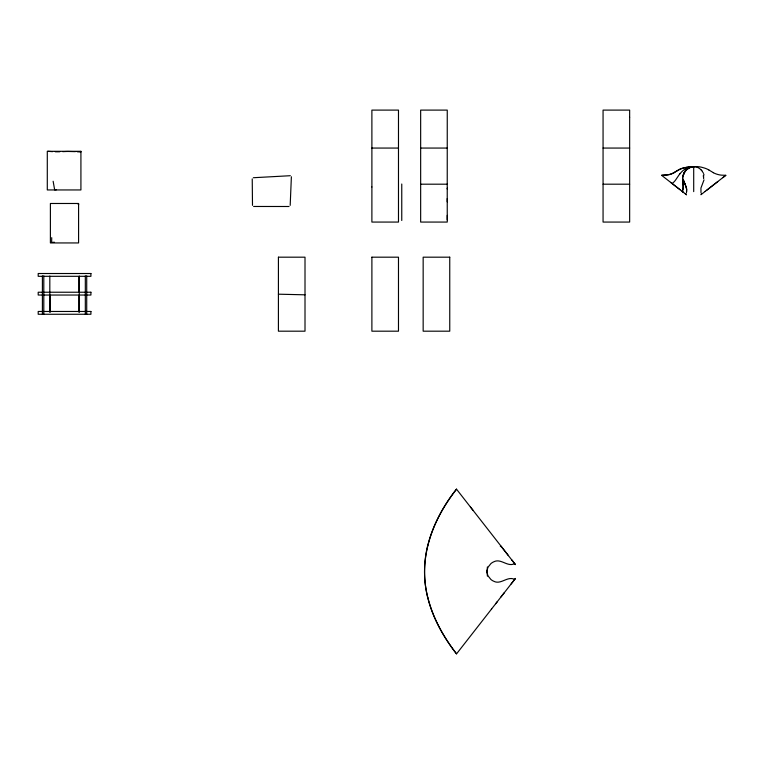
<?xml version="1.0" encoding="UTF-8"?>
<svg xmlns="http://www.w3.org/2000/svg" width="764" height="764" viewBox="0 0 764 764"><rect width="100%" height="100%" fill="white"/><g stroke="black" fill="none" stroke-linecap="round" stroke-linejoin="round"><path stroke-width="1.15" d="M447.236 188.994L447.255 110.102L420.658 110.102L420.658 222.066L447.255 222.066L447.246 215.362M51.732 237.652L51.618 242.36L54.511 242.264M50.061 296.136L50.176 312.065M290.186 205.373L291.38 176.77M487.165 570.326L487.375 576.104M487.375 566.974L487.165 572.752M686.454 192.49L686.702 189.539L685.976 186.464M686.578 191.945L686.616 188.813L685.203 184.573M427.687 545.821C432.739 525.011 443.473 505.997 456.519 489.18L473.136 510.467M683.379 175.09C685.604 166.218 696.033 165.33 703.357 167.736A22.653 22.653 0 0 1 708.801 169.914M704.016 179.884L700.932 188.068L700.989 192.671M683.35 175.214L683.646 174.202M701.027 169.799C697.083 165.435 689.529 165.702 685.938 170.506A14 14 0 0 0 684.191 172.96C680.447 178.623 684.897 185.576 682.252 191.458L683.589 192.48M686.034 193.722L686.454 194.734L686.034 194.409M683.732 173.81L682.691 177.468L682.93 182.911M684.143 172.989L684.477 172.33M684.964 171.537L686.234 169.933M456.519 489.084C433.761 517.686 418.968 555.237 426.56 592.052C431.135 614.81 442.442 635.638 456.519 653.898L491.644 608.918M679.807 173.82L675.519 180.132A17.677 17.668 70.8 0 1 672.119 183.541M491.395 609.223L497.383 601.564M511.097 584.021L515.452 578.434L495.721 603.684M500.974 596.951L504.307 592.702M686.903 169.283L685.766 170.458A11.813 11.813 0 0 0 684.038 173.208M686.511 169.656L689.882 167.402L693.702 166.647L693.702 191.621M687.189 169.045L689.195 167.717A9.922 9.922 0 0 1 692.49 166.724L693.702 166.647L684.038 167.736A22.653 22.653 0 0 0 678.594 169.914M706.662 190.246L717.74 181.612M705.143 191.458L725.8 175.309L721.388 175.147A22.099 22.099 0 0 1 713.337 172.712M705.439 191.21L700.97 194.715L701.362 193.722M722.811 177.649L725.8 175.309M500.334 546.594L500.974 546.126L508.423 555.629M678.604 169.933L674.039 172.674M470.385 506.933L515.452 564.634L514.669 563.641C507.477 567.461 500.888 557.882 493.649 561.874A11.813 11.813 0 0 0 490.899 563.603L488.158 567.041A9.922 9.922 0 0 0 488.158 576.037L490.899 579.475A11.813 11.813 0 0 0 493.649 581.194C500.888 585.195 507.477 575.607 514.669 579.437M253.342 177.725L290.31 175.71M62.724 151.644L65.408 151.53A20.829 4.737 0 0 1 68.072 151.463L75.359 151.635M59.812 151.759L58.761 151.778A20.313 4.613 0 0 1 55.256 151.759M693.702 166.647L686.951 167.135L680.8 168.844A20.829 20.829 0 0 0 678.403 170.047L672.559 173.399A20.313 20.313 0 0 1 669.254 174.564L661.595 175.309L682.815 191.879M371.896 148.063L398.483 148.063M420.658 148.063L447.246 148.063M603.063 148.063L629.651 148.063M420.658 184.191L447.236 184.191M603.063 184.191L629.641 184.191M253.619 206.471L289.021 206.5M661.595 175.309L666.007 175.147A22.099 22.099 0 0 0 674.058 172.712M278.411 294.188L305.008 294.818M52.563 151.654L47.826 151.31M77.202 151.75L80.917 152.026M713.366 172.674L708.791 169.933M670.601 182.348L680.036 189.701M682.854 191.917L686.406 194.705M685.346 193.865L685.938 194.323M701.161 169.933L701.772 170.63M511.498 559.582L512.892 561.368M512.854 561.32L514.669 563.641M701.887 170.783L702.536 171.69M456.519 653.803C443.445 637.061 432.73 618.066 427.687 597.295M702.918 172.33L703.262 172.989M684.754 183.551L684.983 184.057M685.136 184.401L683.379 179.884M684.678 183.379L683.465 180.218M684.955 184L685.919 186.292M703.625 173.848L704.016 175.09M53.136 181.259L54.664 189.883A16.436 3.667 -2 0 0 56.507 189.701M703.405 175.701L703.644 178.642M703.386 175.577L703.625 177.162M682.911 183.007L683.121 185.174A14.239 14.239 0 0 1 682.347 191.458M252.235 178.91L252.492 205.354M447.236 198.544L447.246 219.736M447.236 188.145L447.236 201.839M401.759 184.009L401.759 220.49M86.714 275.842L86.714 314.262M85.32 275.842L85.32 314.262M79.275 276.043L79.275 312.199M78.912 277.256L78.912 291.399M78.912 296.136L78.912 312.065M49.822 276.043L49.822 312.199M43.796 275.842L43.796 314.262M42.402 275.842L42.402 314.262M78.148 204.408A16.254 1.251 -0.4 0 1 78.721 204.465M679.912 173.905A17.668 17.658 0 0 1 693.693 166.552M427.63 597.305A108.985 108.985 0 0 1 427.63 545.811M278.421 257.182L278.411 331.184L305.008 331.184L305.008 257.182L278.421 257.182M371.896 186.979L371.887 222.066L398.483 222.066L398.483 110.102L371.887 110.102L371.896 186.979M371.896 257.182L371.887 331.184L398.483 331.184L398.483 257.182L371.896 257.182M629.651 117.293L629.651 222.066L603.063 222.066L603.063 110.102L629.651 110.102L629.651 117.293M80.917 151.31L47.292 151.31L47.292 189.95L80.917 189.95L80.917 151.31M78.587 203.482L50.395 203.482L50.395 242.942L78.587 242.942L78.587 203.482M449.748 257.182L423.161 257.182L423.161 331.184L449.757 331.184L449.748 257.182M90.916 273.512L38.2 273.512L38.2 276.31L90.916 276.31L90.916 273.512M90.916 292.23L38.2 292.23L38.2 295.038L90.916 295.038L90.916 292.23M90.916 311.464L38.2 311.464L38.2 314.262L90.916 314.262L90.916 311.464"/></g></svg>
